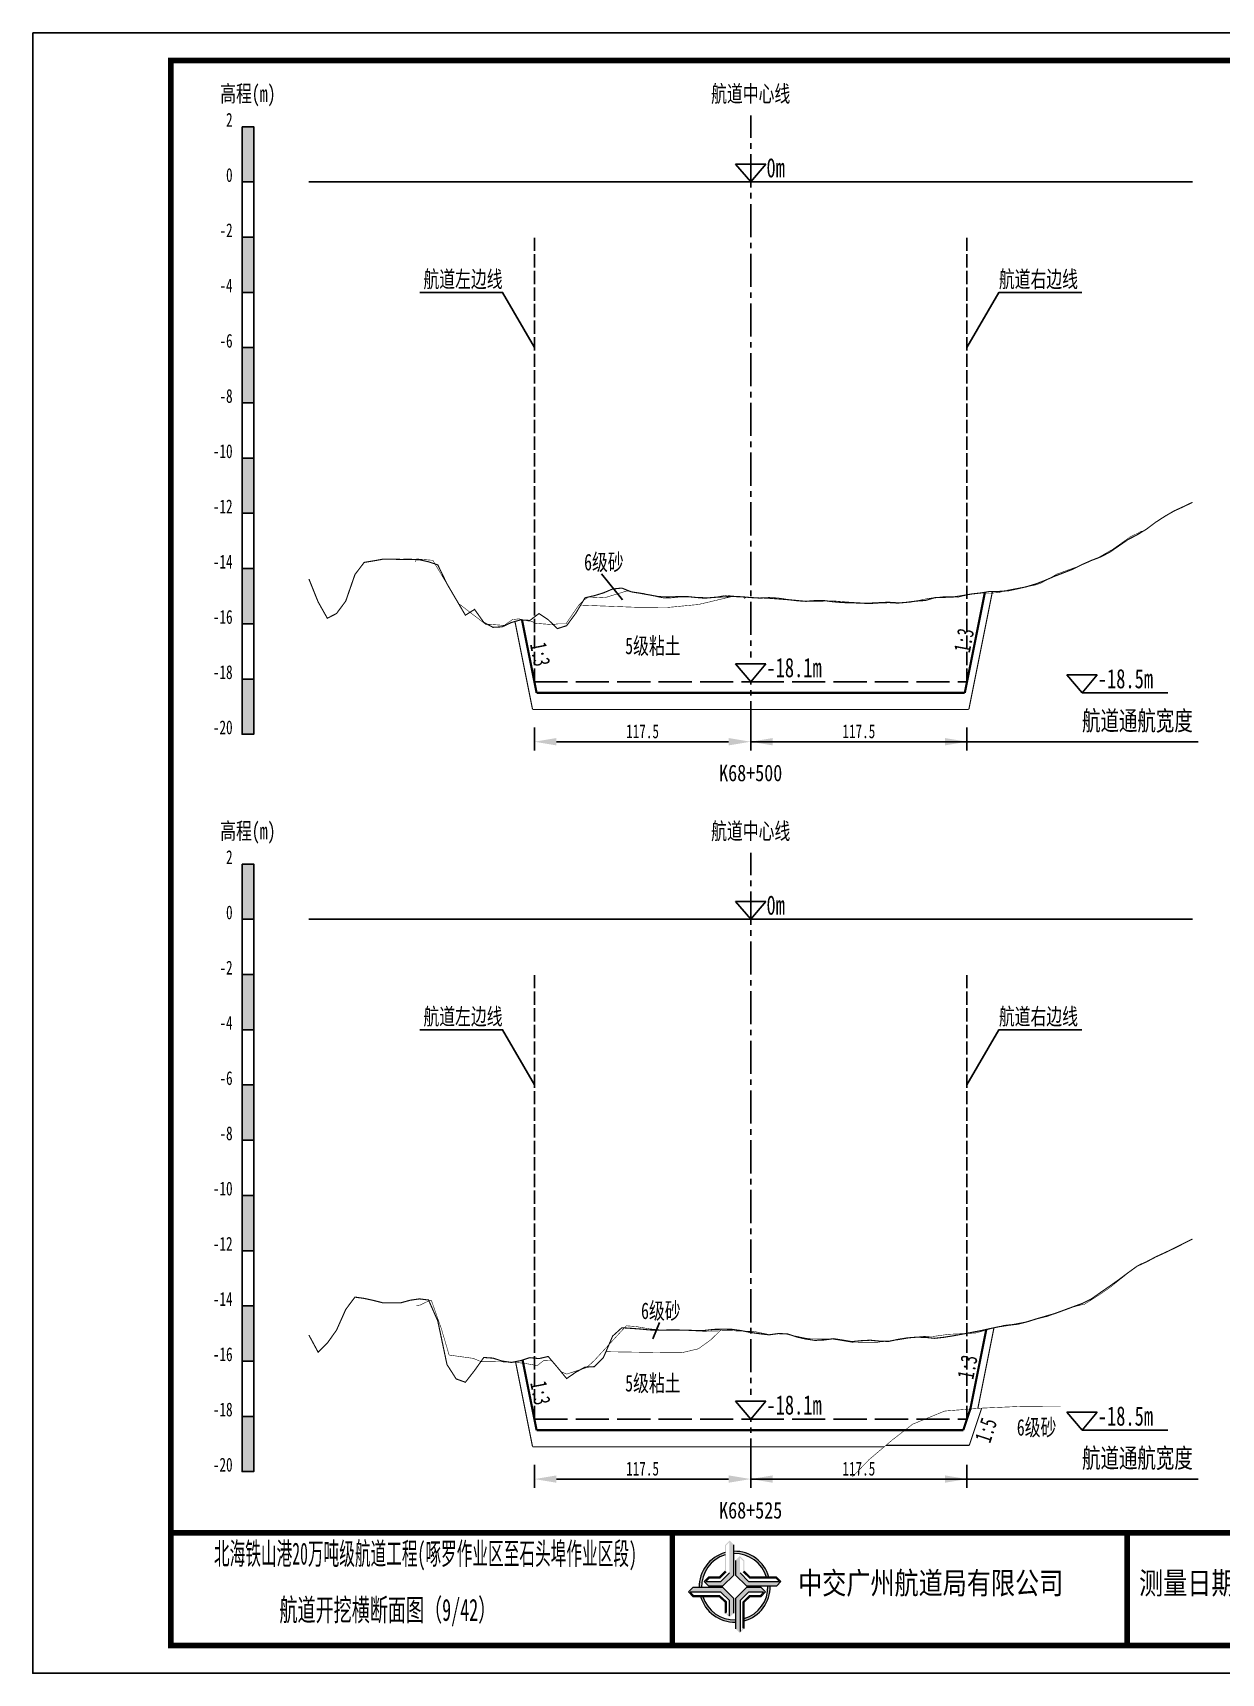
# Model space of a CAD drawing. Header units: millimetres. Extents: x 0 to 1680, y -8762 to 0.
# Drawn here: x 0 to 215.2, y -5197.5 to -4900.5 of the extents above; entities that cross this region are included whole.
import ezdxf
from ezdxf.enums import TextEntityAlignment as Align

# ---------------------------------------------------------------- set-up
doc = ezdxf.new("R2010")
doc.units = ezdxf.units.MM
for name, pattern in [('ACAD_ISO02W100', [15, 12, -3]), ('ACAD_ISO05W100', [33, 24, -3, 0, -3, 0, -3]), ('CENTER2', [1.125, 0.75, -0.125, 0.125, -0.125])]:
    doc.linetypes.add(name, pattern=pattern)
for name, color, linetype in [('0-桩号', 1, 'Continuous'), ('0-航道左右边线标注', 8, 'Continuous'), ('1-疏浚底高', 7, 'Continuous'), ('1-通航宽度', 7, 'Continuous'), ('1-通航底高', 7, 'Continuous'), ('202601', 5, 'Continuous'), ('DMX', 20, 'Continuous'), ('L1', 7, 'Continuous'), ('图幅外框线', 145, 'Continuous'), ('地质分层', 6, 'Continuous'), ('坡比', 1, 'Continuous'), ('尺寸标注', 1, 'Continuous'), ('开挖线', 4, 'Continuous'), ('标尺', 7, 'Continuous'), ('超挖线', 3, 'Continuous'), ('辅助框', 7, 'Continuous'), ('通航底面线', 7, 'ACAD_ISO02W100')]:
    doc.layers.add(name, color=color, linetype=linetype)
doc.styles.get("Standard").update_dxf_attribs({"font": 'arial.ttf'})
doc.styles.add('仿宋', font='仿宋_GB2312.ttf', dxfattribs={"width": 0.8})
doc.styles.add('仿宋GB2312', font='仿宋_GB2312.ttf', dxfattribs={"width": 0.7, "height": 2.5})
doc.styles.add('仿宋体', font='仿宋_GB2312.ttf', dxfattribs={"width": 0.8})
doc.dimstyles.new('2000', dxfattribs={"dimtxt": 3, "dimasz": 2.5, "dimexe": 1.25, "dimexo": 0.625, "dimtad": 1, "dimlfac": 2, "dimdsep": 46, "dimtxsty": 'Standard', "dimcen": 2.5, "dimadec": 0, "dimazin": 0, "dimtfac": 1, "dimtmove": 0, "dimatfit": 3, "dimfxl": 0, "dimarcsym": 0})

# ---------------------------------------------------------------- blocks, each defined once
blk = doc.blocks.new('标尺')
at = {"layer": '标尺', "linetype": 'Continuous'}
for points in [[(-2.116669999959413, 100), (0, 100), (0, 90), (-2.116669999959413, 90)], [(-2.116669999959413, 80), (0, 80), (0, 70), (-2.116669999959413, 70)], [(-2.116669999959413, 60), (0, 60), (0, 50), (-2.116669999959413, 50)], [(-2.116669999959413, 40), (0, 40), (0, 30), (-2.116669999959413, 30)], [(-2.116669999959413, 20), (0, 20), (0, 10), (-2.116669999959413, 10)], [(-2.116669999959413, 0), (0, 0), (0, -10), (-2.116669999959413, -10)]]:
    blk.add_hatch(color=256, dxfattribs=at).paths.add_polyline_path(points)
for p, q in [((-2.116669999959413, -10), (-2.116669999959413, 100)), ((0, -10), (0, 100)), ((-2.116669999959413, 80), (0, 80)), ((-2.116669999959413, 70), (0, 70)), ((-2.116669999959413, 60), (0, 60)), ((-2.116669999959413, 50), (0, 50)), ((-2.116669999959413, 40), (0, 40)), ((-2.116669999959413, 30), (0, 30)), ((-2.116669999959413, 20), (0, 20)), ((-2.116669999959413, 10), (0, 10)), ((-2.116669999959413, 0), (0, 0)), ((-2.116669999959413, -10), (0, -10))]:
    blk.add_line(p, q, dxfattribs=at)
at = {"layer": '标尺'}
for points in [[(-2.116669999959413, 100), (0, 100), (0, 90), (-2.116669999959413, 90)], [(-2.116669999959413, 100), (0, 100), (0, 90), (-2.116669999959413, 90)], [(-2.116669999959413, 80), (0, 80), (0, 70), (-2.116669999959413, 70)], [(-2.116669999959413, 80), (0, 80), (0, 70), (-2.116669999959413, 70)], [(-2.116669999959413, 60), (0, 60), (0, 50), (-2.116669999959413, 50)], [(-2.116669999959413, 60), (0, 60), (0, 50), (-2.116669999959413, 50)], [(-2.116669999959413, 40), (0, 40), (0, 30), (-2.116669999959413, 30)], [(-2.116669999959413, 40), (0, 40), (0, 30), (-2.116669999959413, 30)], [(-2.116669999959413, 20), (0, 20), (0, 10), (-2.116669999959413, 10)], [(-2.116669999959413, 20), (0, 20), (0, 10), (-2.116669999959413, 10)], [(-2.116669999959413, 0), (0, 0), (0, -10), (-2.116669999959413, -10)], [(-2.116669999959413, 0), (0, 0), (0, -10), (-2.116669999959413, -10)]]:
    blk.add_lwpolyline(points, close=True, dxfattribs=at)
at = {"layer": '标尺', "style": '仿宋GB2312', "width": 0.7}
blk.add_text('高程(m)', height=3, dxfattribs=at).set_placement((-1.058334999950603, 106.0000000009313), align=Align.MIDDLE_CENTER)
for s, p in [('2', (-3.816669999971054, 100)), ('0', (-3.816669999971054, 90)), ('-2', (-3.816669999971054, 80)), ('-4', (-3.816669999971054, 70)), ('-6', (-3.816669999971054, 60)), ('-8', (-3.816669999971054, 50)), ('-10', (-3.816669999971054, 40)), ('-12', (-3.816669999971054, 30)), ('-14', (-3.816669999971054, 20)), ('-16', (-3.816669999971054, 10)), ('-18', (-3.816669999971054, 0)), ('-20', (-3.816669999971054, -10))]:
    blk.add_text(s, height=2.5, dxfattribs=at).set_placement(p, align=Align.RIGHT)
blk = doc.blocks.new('*D205')
at = {"layer": 'Defpoints', "color": 0, "ltscale": 0.5}
for p in [(90.8333333338109, -5018), (130, -5018), (130, -5028.853706656188)]:
    blk.add_point(p, dxfattribs=at)
at = {"layer": '尺寸标注', "color": 0, "lineweight": -2, "ltscale": 0.5}
for p, q in [((90.8333333338109, -5026.25), (90.8333333338109, -5030.453706656188)), ((130, -5026.25), (130, -5030.453706656188)), ((94.8333333338109, -5028.853706656188), (126, -5028.853706656188))]:
    blk.add_line(p, q, dxfattribs=at)
at = {"layer": '尺寸标注', "color": 0, "ltscale": 0.5}
for points in [[(94.8333333338109, -5028.187039989521), (94.8333333338109, -5029.520373322855), (90.8333333338109, -5028.853706656188)], [(126, -5028.187039989521), (126, -5029.520373322855), (130, -5028.853706656188)]]:
    blk.add_solid(points, dxfattribs=at)
at = {"layer": '尺寸标注', "color": 0, "ltscale": 0.5, "insert": (110.4166666669055, -5026.978706656188), "char_height": 2.5, "attachment_point": 5, "style": '仿宋GB2312'}
blk.add_mtext('117.5', dxfattribs=at)
blk = doc.blocks.new('*D206')
at = {"layer": 'Defpoints', "color": 0, "ltscale": 0.5}
for p in [(90.8333333335096, -5151.5), (130, -5151.5), (130, -5162.353676488895)]:
    blk.add_point(p, dxfattribs=at)
at = {"layer": '尺寸标注', "color": 0, "lineweight": -2, "ltscale": 0.5}
for p, q in [((90.8333333335096, -5159.75), (90.8333333335096, -5163.953676488895)), ((130, -5159.75), (130, -5163.953676488895)), ((94.8333333335096, -5162.353676488895), (126, -5162.353676488895))]:
    blk.add_line(p, q, dxfattribs=at)
at = {"layer": '尺寸标注', "color": 0, "ltscale": 0.5}
for points in [[(94.8333333335096, -5161.687009822228), (94.8333333335096, -5163.020343155562), (90.8333333335096, -5162.353676488895)], [(126, -5161.687009822228), (126, -5163.020343155562), (130, -5162.353676488895)]]:
    blk.add_solid(points, dxfattribs=at)
at = {"layer": '尺寸标注', "color": 0, "ltscale": 0.5, "insert": (110.4166666667548, -5160.478676488895), "char_height": 2.5, "attachment_point": 5, "style": '仿宋GB2312'}
blk.add_mtext('117.5', dxfattribs=at)
blk = doc.blocks.new('*D146')
at = {"layer": 'Defpoints', "color": 0, "ltscale": 0.5}
for p in [(130, -5018), (169.166666666571, -5018), (169.166666666571, -5028.853652934993)]:
    blk.add_point(p, dxfattribs=at)
at = {"layer": '尺寸标注', "color": 0, "lineweight": -2, "ltscale": 0.5}
for p, q in [((130, -5026.25), (130, -5030.453652934993)), ((169.166666666571, -5026.25), (169.166666666571, -5030.453652934993)), ((134, -5028.853652934993), (165.166666666571, -5028.853652934993))]:
    blk.add_line(p, q, dxfattribs=at)
at = {"layer": '尺寸标注', "color": 0, "ltscale": 0.5}
for points in [[(134, -5028.186986268326), (134, -5029.52031960166), (130, -5028.853652934993)], [(165.166666666571, -5028.186986268326), (165.166666666571, -5029.52031960166), (169.166666666571, -5028.853652934993)]]:
    blk.add_solid(points, dxfattribs=at)
at = {"layer": '尺寸标注', "color": 0, "ltscale": 0.5, "insert": (149.5833333332855, -5026.978652934993), "char_height": 2.5, "attachment_point": 5, "style": '仿宋GB2312'}
blk.add_mtext('117.5', dxfattribs=at)
blk = doc.blocks.new('*D147')
at = {"layer": 'Defpoints', "color": 0, "ltscale": 0.5}
for p in [(130, -5151.5), (169.166666666189, -5151.5), (169.166666666189, -5162.353622756846)]:
    blk.add_point(p, dxfattribs=at)
at = {"layer": '尺寸标注', "color": 0, "lineweight": -2, "ltscale": 0.5}
for p, q in [((130, -5159.75), (130, -5163.953622756846)), ((169.166666666189, -5159.75), (169.166666666189, -5163.953622756846)), ((134, -5162.353622756846), (165.166666666189, -5162.353622756846))]:
    blk.add_line(p, q, dxfattribs=at)
at = {"layer": '尺寸标注', "color": 0, "ltscale": 0.5}
for points in [[(134, -5161.686956090179), (134, -5163.020289423513), (130, -5162.353622756846)], [(165.166666666189, -5161.686956090179), (165.166666666189, -5163.020289423513), (169.166666666189, -5162.353622756846)]]:
    blk.add_solid(points, dxfattribs=at)
at = {"layer": '尺寸标注', "color": 0, "ltscale": 0.5, "insert": (149.5833333330945, -5160.478622756846), "char_height": 2.5, "attachment_point": 5, "style": '仿宋GB2312'}
blk.add_mtext('117.5', dxfattribs=at)
blk = doc.blocks.new('通航底高')
at = {"layer": '1-通航底高'}
for p, q in [((-2.762494692986365, 3.232132659759372), (5.923793651163578e-06, 6.932765245437622e-06)), ((2.762506540631875, 3.232132659759372), (-2.762494692986365, 3.232132659759372)), ((5.923793651163578e-06, 6.932765245437622e-06), (2.762506540631875, 3.232132659759372))]:
    blk.add_line(p, q, dxfattribs=at)
at = {"layer": '1-通航底高', "style": '仿宋', "width": 0.7}
blk.add_attdef('通航底高', (2.856129719933961, 0.8203305718488991), '', height=3.5, dxfattribs=at)
blk = doc.blocks.new('疏浚底高')
at = {"layer": '1-疏浚底高'}
for p, q in [((-2.762500616780017, 3.232125726994127), (0, 0)), ((2.762500616838224, 3.232125726994127), (-2.762500616780017, 3.232125726994127)), ((0, 0), (2.762500616838224, 3.232125726994127)), ((-5.923793651163578e-06, -6.932765245437622e-06), (15.51466270413067, -6.932765245437622e-06))]:
    blk.add_line(p, q, dxfattribs=at)
at = {"layer": '1-疏浚底高', "style": '仿宋', "width": 0.7}
blk.add_attdef('疏浚底高', (2.856123796140309, 0.8203236390836537), '', height=3.5, dxfattribs=at)

msp = doc.modelspace()

# ---------------------------------------------------------------- hatches: boundary and pattern name
at = {"layer": '辅助框'}
h = msp.add_hatch(color=5, dxfattribs=at)
h.paths.add_polyline_path([(126.9546421006708, -5174.245531914723), (126.1757059281855, -5173.467633330833), (125.3669512681751, -5174.276153838646), (125.3669512681751, -5179.036597661984), (124.2904413530021, -5180.112023077023), (122.3438002488701, -5180.112023077023), (121.5476570176868, -5180.907358599197), (122.3430715379505, -5181.699178399098), (124.9786409013359, -5181.699178399098), (126.9546421006708, -5179.723855132592)])
h.paths.add_polyline_path([(126.145487837383, -5179.335033672583), (124.5901777513115, -5180.890380010616), (121.864565205553, -5180.890380010616), (122.4652603746145, -5180.292388775122), (124.4098916063099, -5180.292388775122), (125.5465556779592, -5179.124466802608), (125.5465556779592, -5174.365021880639), (126.145487837383, -5173.767331255448)], flags=16)
h = msp.add_hatch(color=5, dxfattribs=at)
edge = h.paths.add_edge_path()
edge.add_ellipse((127.1048981645195, -5181.849361724388), major_axis=(-6.017077195920141, 1.733884546287947e-06), ratio=0.9999999825377229, start_angle=-73.21171767175571, end_angle=1.446762146054482, ccw=False)
edge.add_line((125.3669512681751, -5176.088740435135), (125.3669512681751, -5175.667564622652))
edge.add_ellipse((127.1048981645195, -5181.849361724388), major_axis=(-6.421454345493813, 3.783831980513644e-06), ratio=0.9999999825377264, start_angle=-74.29719975771904, end_angle=1.35689506309039)
edge.add_line((120.6852443925528, -5182.001418438208), (121.0897390788882, -5182.001279625189))
edge = h.paths.add_edge_path()
edge.add_ellipse((127.1048981645195, -5181.849361724388), major_axis=(-6.017077195920906, 2.624791690933952e-07), ratio=0.9999999825377339, start_angle=196.7802887631043, end_angle=271.43091869106274, ccw=False)
edge.add_line((132.8657615312128, -5180.112217217457), (133.2869208646505, -5180.112217217457))
edge.add_ellipse((127.1048981645195, -5181.849361724388), major_axis=(-6.42145434549481, 2.055023733972632e-07), ratio=0.9999999825377471, start_angle=195.6953323995753, end_angle=271.3407921785149)
edge.add_line((126.9546421006708, -5175.429665483964), (126.9546421006708, -5175.834160818589))
edge = h.paths.add_edge_path()
edge.add_ellipse((127.1048981645195, -5181.849361724388), major_axis=(-6.421454345494847, 2.398647111377442e-07), ratio=0.9999999825377328, start_angle=105.7065267224622, end_angle=181.3336320078198)
edge.add_line((133.5246130754142, -5181.699907793533), (133.1201189922183, -5181.699907793533))
edge.add_ellipse((127.1048981645195, -5181.849361724388), major_axis=(-6.017077195920033, 3.038804149501319e-06), ratio=0.9999999825377467, start_angle=106.79232762585761, end_angle=181.4233031416354, ccw=False)
edge.add_line((128.843250538805, -5187.609860479367), (128.843250538805, -5188.031044626963))
edge = h.paths.add_edge_path()
edge.add_ellipse((127.1048981645195, -5181.849361724388), major_axis=(6.017077195919978, 2.129043967020969e-06), ratio=0.9999999825377341, start_angle=196.8039056354283, end_angle=271.4347580706571, ccw=False)
edge.add_line((121.3447520372061, -5183.588882915747), (120.92358451263, -5183.589027449381))
edge.add_ellipse((127.1048981645195, -5181.849361724388), major_axis=(6.421454345494965, 1.010893226884053e-06), ratio=0.9999999825377122, start_angle=195.7186902341801, end_angle=271.3444001294426)
edge.add_line((127.2555596849112, -5188.269048223508), (127.2555596849112, -5187.864552247775))
h = msp.add_hatch(color=5, dxfattribs=at)
h.paths.add_polyline_path([(129.2303930924921, -5181.699907793533), (134.7087164384513, -5181.699907793533), (135.486614979723, -5180.920971685421), (134.6780945359855, -5180.112217217457), (129.9176505204825, -5180.112217217457), (128.84222514818, -5179.03570710994), (128.84222514818, -5177.089066240799), (128.0468895402639, -5176.292922881616), (127.2550698900013, -5177.088337358963), (127.2550698900013, -5179.723906744015)])
h.paths.add_polyline_path([(128.0638683000295, -5179.335443487179), (128.0638683000295, -5176.609831133377), (128.6618594285636, -5177.2105261531), (128.6618594285636, -5179.155157427323), (129.8297815507441, -5180.291821563255), (134.5892263871818, -5180.291821563255), (135.1869169908254, -5180.890753594411), (129.6192146592824, -5180.890753594411)], flags=16)
h = msp.add_hatch(color=5, dxfattribs=at)
h.paths.add_polyline_path([(124.9782503556995, -5181.99994512273), (119.4999273301749, -5182.00182517649), (118.7222961381464, -5182.781028228294), (119.5310940782218, -5183.589505327714), (124.2915378373651, -5183.587871709836), (125.3673325639455, -5184.664012334835), (125.3680006059198, -5186.610653374684), (126.1636093950062, -5187.40652363826), (126.9551560136466, -5186.610837432396), (126.9542515550344, -5183.975268389237)])
h.paths.add_polyline_path([(126.1455864884941, -5184.36400901438), (126.1465218583731, -5187.089621367943), (125.5483246263056, -5186.489131426346), (125.5476572892754, -5184.544500322831), (124.3793451341181, -5183.408237114918), (119.6199005754082, -5183.409870391381), (119.0220044663935, -5182.811143438351), (124.5897064988701, -5182.809232793819)], flags=16)
h = msp.add_hatch(color=5, dxfattribs=at)
h.paths.add_polyline_path([(129.2315609056144, -5181.999116607201), (127.2555596849112, -5183.974439873708), (127.2555596849112, -5189.452763262284), (128.0344958787648, -5190.230661675465), (128.843250538805, -5189.422141167653), (128.843250538805, -5184.661697344315), (129.9197604539482, -5183.586271929276), (131.8664015580802, -5183.586271929276), (132.662544767925, -5182.790936407101), (131.8671302476613, -5181.999116607201)])
h.paths.add_polyline_path([(129.6200240770071, -5182.807915166866), (132.3456365800588, -5182.807915166866), (131.7449414323358, -5183.405906231177), (129.800310179302, -5183.405906231177), (128.6636461076527, -5184.57382820369), (128.6636461076527, -5189.333273125661), (128.0647139695673, -5189.930963750851), (128.0647139695673, -5184.363261333716)], flags=16)

# ---------------------------------------------------------------- linework, layer by layer
at = {"layer": '0-航道左右边线标注', "linetype": 'ACAD_ISO02W100', "ltscale": 0.2}
for points in [[(90.83333333381051, -5018), (90.83333333381051, -4937.5)], [(169.1666666665715, -5018), (169.1666666665715, -4937.5)], [(90.83333333350947, -5151.5), (90.83333333350947, -5071)], [(169.1666666661886, -5151.5), (169.1666666661886, -5071)]]:
    msp.add_lwpolyline(points, dxfattribs=at)
at = {"layer": '0-航道左右边线标注'}
for points in [[(90.8333333338109, -4957.5), (85.05983064194372, -4947.499999999984), (70.05983064194372, -4947.49999999994)], [(169.166666666571, -4957.5), (174.9401693584964, -4947.500000000016), (189.9401693584964, -4947.50000000006)], [(90.8333333335096, -5091), (85.05983064164242, -5080.999999999984), (70.05983064164242, -5080.99999999994)], [(169.166666666189, -5091), (174.9401693581144, -5081.000000000016), (189.9401693581144, -5081.00000000006)]]:
    msp.add_lwpolyline(points, dxfattribs=at)
at = {"layer": '1-通航宽度'}
for points in [[(130, -5028.85), (211, -5028.85)], [(130, -5162.35), (211, -5162.35)]]:
    msp.add_lwpolyline(points, dxfattribs=at)
at = {"layer": '202601', "color": 1, "linetype": 'Continuous', "const_width": 0.1}
for points in [[(69.2729999999994, -4996.299999999767), (69.47655555555542, -4995.749998092417), (72.3198888888884, -4995.999999046094), (72.47322222222141, -4996.050000190502), (77.0932222222214, -5003.850002288585), (77.1065555555554, -5003.850002288585), (77.1165555555554, -5003.850002288585), (77.2598888888884, -5003.949999809032), (82.0765555555554, -5007.650003432996), (82.4298888888884, -5007.600002288585), (82.8665555555554, -5007.600002288585), (85.3465555555554, -5007.799997329479), (86.84322222222141, -5006.750001907117), (88.01655555555541, -5006.599998473888), (89.71988888888839, -5006.999998092417), (90.40655555555541, -5007.049999236829), (90.86655555555541, -5007.39999771095), (94.1332222222214, -5007.650003432996), (95.15322222222142, -5007.499999999767), (96.5498888888884, -5007.499999999767), (98.8165555555554, -5004.200000762706), (99.7165555555554, -5003.249998092417), (100.6365555555554, -5002.649998664623), (103.5132222222214, -5002.800002097852), (107.0998888888884, -5001.700000762705), (107.5632222222214, -5001.550002097852), (110.5832222222214, -5001.999998092417), (113.2298888888884, -5002.649998664623), (114.3365555555554, -5002.849998473888), (115.2132222222214, -5002.849998473888), (117.2765555555554, -5002.649998664623), (118.3065555555554, -5002.649998664623), (120.6532222222214, -5002.699999809032), (123.0032222222214, -5002.800002097852), (124.3565555555554, -5002.550001144176), (125.4465555555554, -5002.350001334911), (128.6898888888884, -5002.649998664623), (128.8598888888884, -5002.899999618297), (129.1898888888884, -5002.699999809032), (132.9398888888884, -5002.899999618297), (133.7432222222214, -5002.950000762705), (136.9765555555554, -5003.200001716381), (138.6365555555554, -5003.400001525646), (139.8865555555554, -5003.449997901685), (141.8132222222214, -5003.449997901685), (143.6798888888884, -5003.400001525646), (144.9565555555554, -5003.350000381238), (148.0998888888884, -5003.600001334911), (149.9298888888884, -5003.699998855358), (151.4932222222214, -5003.749999999767), (151.8998888888884, -5003.699998855358), (154.8465555555554, -5003.550000190502), (156.5232222222214, -5003.64999771095), (158.7265555555554, -5003.64999771095), (160.2632222222214, -5003.299999236829), (162.2365555555554, -5002.899999618297), (164.8365555555554, -5002.600002288584), (166.7532222222214, -5002.600002288584), (167.5498888888884, -5002.699999809032), (168.0698888888884, -5002.550001144176), (170.7898888888884, -5001.950001716381), (173.4232222222214, -5001.950001716381), (174.8865555555554, -5001.849999427561), (176.5698888888884, -5001.399998664623), (179.2132222222214, -5000.900001525645), (181.4398888888884, -5000.500001907117), (182.5365555555554, -5000.149998664623), (184.3265555555554, -4999.149999618298), (185.4532222222214, -4998.499999046094), (185.8932222222214, -4998.350000381238), (186.6765555555554, -4998.049998283153), (189.3332222222214, -4997.100000381236), (191.1132222222214, -4996.350002288584), (193.0498888888884, -4995.450000762706), (194.9665555555554, -4994.349999427561), (195.4165555555554, -4994.099998473888), (195.5698888888884, -4994.00000095344), (198.7465555555554, -4991.750001907117), (200.2032222222214, -4991.050000190502), (200.8365555555554, -4990.700001716381)], [(69.42999999999941, -5130.949999998838), (70.1298888888884, -5130.85000133398), (71.9098888888884, -5130.000000952511), (72.1732222222214, -5130.000000952511), (73.9898888888884, -5135.149999617367), (75.38988888888841, -5139.899998663692), (79.7732222222214, -5140.499998091488), (81.1798888888884, -5141.100002287655), (82.7098888888884, -5141.100002287655), (85.99988888888839, -5141.150003432065), (87.24988888888839, -5141.200004576473), (89.0265555555554, -5141.399999617366), (91.36655555555541, -5141.799999235898), (92.5665555555554, -5140.85000133398), (93.8998888888884, -5140.899997710019), (95.6365555555554, -5142.899995802669), (96.68988888888839, -5143.349996565609), (100.1732222222214, -5142.199998854427), (101.1465555555554, -5141.399999617366), (101.9032222222214, -5140.650001524716), (107.4665555555554, -5134.600001333981), (109.3332222222214, -5134.749999998838), (111.5998888888884, -5135.149999617367), (112.5765555555554, -5135.250001906185), (113.6965555555554, -5135.349999426632), (117.1232222222214, -5135.400000571041), (117.1632222222214, -5135.400000571041), (117.4932222222214, -5135.400000571041), (121.5365555555554, -5135.600000380306), (124.9498888888884, -5135.499998091488), (125.4365555555554, -5135.499998091488), (126.6498888888884, -5135.499998091488), (129.1665555555554, -5135.600000380306), (130.4998888888884, -5135.600000380306), (133.5965555555554, -5136.25000095251), (135.4532222222214, -5135.949998854427), (135.9165555555554, -5135.999999998836), (139.9498888888884, -5136.850000380306), (140.6932222222214, -5136.949997900753), (143.6265555555554, -5136.999999045163), (144.4832222222214, -5136.949997900753), (146.9198888888884, -5137.350002287655), (148.4498888888884, -5137.599998472958), (148.7698888888884, -5137.550002096921), (150.0398888888884, -5137.599998472958), (152.8732222222214, -5137.599998472958), (153.5498888888884, -5137.500000952511), (154.7365555555554, -5137.399998663692), (156.7065555555554, -5137.149997710019), (158.4832222222214, -5136.850000380306), (160.4065555555554, -5136.599999426631), (161.5865555555554, -5136.500001906186), (162.8898888888884, -5136.549998282223), (165.8098888888884, -5136.149998663692), (167.7398888888884, -5136.050001143245), (169.2298888888884, -5135.999999998836), (170.7398888888884, -5135.899997710019), (174.1865555555554, -5134.949999808102), (175.9298888888884, -5134.499999045163), (177.4032222222214, -5134.350000380307), (179.5765555555554, -5133.950000761776), (180.3098888888884, -5133.750000952511), (183.7398888888884, -5132.900000571042), (185.8665555555554, -5132.10000133398), (187.6765555555554, -5131.399999617367), (189.5032222222214, -5130.899997710019), (190.4398888888884, -5130.699997900754), (193.1098888888884, -5129.000001906186), (194.9398888888884, -5127.750001906186), (197.4598888888884, -5125.749999045163), (199.8965555555554, -5123.800002096921), (200.8365555555554, -5123.300000189572)]]:
    msp.add_lwpolyline(points, dxfattribs=at)
at = {"layer": 'DMX', "color": 7, "linetype": 'Continuous', "const_width": 0.2}
for points in [[(49.99999999999974, -4999.384999999776), (50, -4999.384999999776), (51.66666666668607, -5003.535000000149), (53.33333333331393, -5006.5), (55, -5005.64000000013), (56.66666666668607, -5003.395000000019), (58.33333333331393, -4998.589999999851), (60, -4996.39000000013), (61.66666666668607, -4996.115000000224), (63.33333333331393, -4995.814999999944), (65, -4995.799999999814), (66.66666666668607, -4995.845000000205), (68.33333333331393, -4995.825000000186), (70, -4995.904999999795), (71.66666666668607, -4996.274999999907), (73.33333333331393, -4996.830000000075), (75, -5000.26500000013), (76.66666666668607, -5003.104999999981), (78.33333333331393, -5005.944999999832), (80, -5004.895000000019), (81.66666666668607, -5007.245000000112), (83.33333333331393, -5008.14000000013), (85, -5008.049999999814), (86.66666666668607, -5007.26500000013), (88.33333333331393, -5006.794999999925), (90, -5006.899999999907), (91.66666666668607, -5005.64000000013), (93.33333333331393, -5006.76500000013), (95, -5008.375), (96.66666666668607, -5007.845000000205), (98.33333333331393, -5005.589999999851), (100, -5002.790000000037), (101.6666666666861, -5002.415000000037), (103.3333333333139, -5001.904999999795), (105, -5001.194999999832), (106.6666666666861, -5001.035000000149), (108.3333333333139, -5001.705000000075), (110, -5001.975000000093), (111.6666666666861, -5002.274999999907), (113.3333333333139, -5002.580000000075), (115, -5002.654999999795), (116.6666666666861, -5002.584999999963), (118.3333333333139, -5002.560000000056), (120, -5002.720000000205), (121.6666666666861, -5002.85999999987), (123.3333333333139, -5002.720000000205), (125, -5002.620000000112), (126.6666666666861, -5002.560000000056), (128.3333333333139, -5002.604999999981), (130, -5002.75), (131.6666666666861, -5002.845000000205), (133.3333333333139, -5002.770000000019), (135, -5002.870000000112), (136.6666666666861, -5003.120000000112), (138.3333333333139, -5003.285000000149), (140, -5003.435000000056), (141.6666666666861, -5003.299999999814), (143.3333333333139, -5003.305000000168), (145, -5003.520000000019), (146.6666666666861, -5003.660000000149), (148.3333333333139, -5003.689999999944), (150, -5003.770000000019), (151.6666666666861, -5003.819999999832), (153.3333333333139, -5003.709999999963), (155, -5003.654999999795), (156.6666666666861, -5003.75), (158.3333333333139, -5003.604999999981), (160, -5003.384999999776), (161.6666666666861, -5003.270000000019), (163.3333333333139, -5002.770000000019), (165, -5002.709999999963), (166.6666666666861, -5002.654999999795), (168.3333333333139, -5002.399999999907), (170, -5002.104999999981), (171.6666666666861, -5001.919999999925), (173.3333333333139, -5001.645000000019), (175, -5001.64000000013), (176.6666666666861, -5001.509999999776), (178.3333333333139, -5001.154999999795), (180, -5000.774999999907), (181.6666666666861, -5000.274999999907), (183.3333333333139, -4999.629999999888), (185, -4998.899999999907), (186.6666666666861, -4998.26500000013), (188.3333333333139, -4997.615000000224), (190, -4996.779999999795), (191.6666666666861, -4996.044999999925), (193.3333333333139, -4995.404999999795), (195, -4994.549999999814), (196.6666666666861, -4993.404999999795), (198.3333333333139, -4992.245000000112), (200, -4991.379999999888), (201.6666666666861, -4990.370000000112), (203.3333333333139, -4989.115000000224), (205, -4988.040000000037), (206.6666666666861, -4987.069999999832), (208.3333333333139, -4986.310000000056), (209.9999999999998, -4985.509999999776)], [(49.99999999999962, -5136.290000000036), (50, -5136.290000000036), (51.66666666668607, -5139.375), (53.33333333331393, -5137.73499999987), (55, -5135.39000000013), (56.66666666668607, -5131.645000000019), (58.33333333331393, -5129.410000000149), (60, -5129.64000000013), (61.66666666668607, -5130.004999999888), (63.33333333331393, -5130.430000000168), (65, -5130.450000000186), (66.66666666668607, -5130.430000000168), (68.33333333331393, -5129.975000000093), (70, -5129.729999999981), (71.66666666668607, -5129.935000000056), (73.33333333331393, -5133.714999999851), (75, -5141.615000000224), (76.66666666668607, -5144.220000000205), (78.33333333331393, -5144.825000000186), (80, -5142.689999999944), (81.66666666668607, -5140.339999999851), (83.33333333331393, -5140.455000000075), (85, -5140.990000000224), (86.66666666668607, -5141.23499999987), (88.33333333331393, -5140.910000000149), (90, -5140.370000000112), (91.66666666668607, -5140.540000000037), (93.33333333331393, -5140.160000000149), (95, -5142.120000000112), (96.66666666668607, -5144.154999999795), (98.33333333331393, -5143.009999999776), (100, -5142.084999999963), (101.6666666666861, -5142.004999999888), (103.3333333333139, -5140.334999999963), (105, -5136.464999999851), (106.6666666666861, -5134.955000000075), (108.3333333333139, -5135.064999999944), (110, -5135.185000000056), (111.6666666666861, -5135.350000000093), (113.3333333333139, -5135.384999999776), (115, -5135.370000000112), (116.6666666666861, -5135.370000000112), (118.3333333333139, -5135.379999999888), (120, -5135.470000000205), (121.6666666666861, -5135.439999999944), (123.3333333333139, -5135.254999999888), (125, -5135.220000000205), (126.6666666666861, -5135.25), (128.3333333333139, -5135.48499999987), (130, -5135.810000000056), (131.6666666666861, -5136.044999999925), (133.3333333333139, -5136.23499999987), (135, -5136.009999999776), (136.6666666666861, -5136.075000000186), (138.3333333333139, -5136.625), (140, -5137), (141.6666666666861, -5137.240000000224), (143.3333333333139, -5137.160000000149), (145, -5136.939999999944), (146.6666666666861, -5137.200000000186), (148.3333333333139, -5137.470000000205), (150, -5137.299999999814), (151.6666666666861, -5137.214999999851), (153.3333333333139, -5137.379999999888), (155, -5137.419999999925), (156.6666666666861, -5137.064999999944), (158.3333333333139, -5136.799999999814), (160, -5136.665000000037), (161.6666666666861, -5136.700000000186), (163.3333333333139, -5136.870000000112), (165, -5136.680000000168), (166.6666666666861, -5136.415000000037), (168.3333333333139, -5136.10999999987), (170, -5135.799999999814), (171.6666666666861, -5135.479999999981), (173.3333333333139, -5135.10999999987), (175, -5134.76500000013), (176.6666666666861, -5134.504999999888), (178.3333333333139, -5134.305000000168), (180, -5133.895000000019), (181.6666666666861, -5133.375), (183.3333333333139, -5132.89000000013), (185, -5132.410000000149), (186.6666666666861, -5131.799999999814), (188.3333333333139, -5131.180000000168), (190, -5130.575000000186), (191.6666666666861, -5129.754999999888), (193.3333333333139, -5128.580000000075), (195, -5127.430000000168), (196.6666666666861, -5126.245000000112), (198.3333333333139, -5125), (200, -5123.790000000037), (201.6666666666861, -5123.020000000019), (203.3333333333139, -5122.134999999776), (205, -5121.370000000112), (206.6666666666861, -5120.569999999832), (208.3333333333139, -5119.729999999981), (209.9999999999998, -5118.884999999776)]]:
    msp.add_lwpolyline(points, dxfattribs=at)
at = {"layer": 'L1', "linetype": 'CENTER2', "ltscale": 8}
for p, q in [((129.9999999999994, -5027.5), (129.9999999999994, -4915.5)), ((129.9999999999994, -5160.999999999069), (129.9999999999994, -5048.999999999069))]:
    msp.add_line(p, q, dxfattribs=at)
at = {"layer": 'L1'}
for p, q in [((127.2374993832194, -4924.267874272773), (129.9999999999994, -4927.499999999767)), ((132.7625006168376, -4924.267874272773), (127.2374993832194, -4924.267874272773)), ((129.9999999999994, -4927.499999999767), (132.7625006168376, -4924.267874272773)), ((49.9999999999994, -4927.499999999767), (209.9999999999994, -4927.500000000233)), ((127.2374993832194, -5057.767874271842), (129.9999999999994, -5060.999999998836)), ((132.7625006168376, -5057.767874271842), (127.2374993832194, -5057.767874271842)), ((129.9999999999994, -5060.999999998836), (132.7625006168376, -5057.767874271842)), ((49.9999999999994, -5060.999999998836), (209.9999999999994, -5060.999999999302))]:
    msp.add_line(p, q, dxfattribs=at)
at = {"layer": '地质分层'}
for points in [[(102.9776184899383, -4998.46333800629), (106.7773622893896, -5003.19279716569)], [(113.5052839710115, -5134.009092448927), (112.2543591662179, -5136.971537061605)]]:
    msp.add_lwpolyline(points, dxfattribs=at)
at = {"layer": '地质分层', "linetype": 'ACAD_ISO05W100', "ltscale": 0.2, "const_width": 0.1, "flags": 128}
for points in [[(99.20725999720162, -5004.121803204529), (109.1249606478959, -5004.508394033648), (114.8383825889905, -5004.553714698181), (120.520838917233, -5004.010978349485), (126.6666666666861, -5002.560000000056)], [(103.7824662445928, -5139.292113380041), (115.3095811009989, -5139.474595502485), (117.5257220827043, -5139.474595502485), (120.520838917233, -5138.767067902721), (122.7509379573166, -5137.160887648351), (124.7437165991287, -5135.225381951779)], [(148.4006854994223, -5161.964979256503), (151.45353952609, -5158.816532495432), (155.6972231371328, -5155.226247221231), (159.3346662325785, -5152.414042347111), (165.1372540276498, -5150.035339409485), (171.719293913804, -5149.515692857094), (179.1664774639648, -5149.182871354278), (186.1402073921458, -5149.147104380334)]]:
    msp.add_lwpolyline(points, dxfattribs=at)
at = {"layer": '开挖线', "linetype": 'Continuous', "const_width": 0.4, "flags": 128}
for points in [[(168.7666666679081, -5019.999999996626), (172.4071010002474, -5001.797828334927)], [(91.23333333257585, -5019.999999996626), (88.5956383767831, -5006.811525217661)], [(91.23333333257585, -5019.999999996626), (168.7666666679081, -5019.999999996626)], [(169.7769879012503, -5149.669036294777), (172.6588480119533, -5135.259735741261)], [(91.23333333257585, -5153.499999996626), (88.69208615071187, -5140.793764087305)], [(168.5000000006602, -5153.499999996626), (169.7769879012503, -5149.669036294777)], [(91.23333333257585, -5153.499999996626), (168.5000000006602, -5153.499999996626)]]:
    msp.add_lwpolyline(points, dxfattribs=at)
at = {"layer": '超挖线', "linetype": 'ACAD_ISO02W100', "ltscale": 0.5, "const_width": 0.2, "flags": 128}
for points in [[(169.4999999679503, -5022.999999996626), (173.7712627249015, -5001.643686211874)], [(90.50000003253342, -5022.999999996626), (87.31635747180867, -5007.081787193001)], [(90.50000003253342, -5022.999999996626), (169.4999999679503, -5022.999999996626)], [(171.1317120696474, -5149.562081953004), (174.0518761321226, -5134.96126164063)], [(90.50000003253342, -5156.499999996626), (87.41770936786111, -5141.088546673263)], [(169.5833451815149, -5156.249999996626), (171.8297598360145, -5149.510756033127)], [(90.50000003253342, -5156.499999996626), (154.1916592711346, -5156.499999996626)], [(169.5833451815149, -5156.249999996626), (154.4871569326671, -5156.249999996626)]]:
    msp.add_lwpolyline(points, dxfattribs=at)
at = {"layer": '辅助框', "color": 5, "linetype": 'Continuous', "lineweight": 0}
for p, q in [((126.9546421006708, -5179.723855132592), (126.9546421006708, -5174.245531914723)), ((125.3669512681751, -5179.036597661984), (124.2904413530021, -5180.112023077023)), ((125.5465556779592, -5179.124466802608), (124.4098916063099, -5180.292388775122)), ((124.5901777513115, -5180.890380010616), (126.145487837383, -5179.335033672583)), ((127.2550698900013, -5177.088337358963), (127.2550698900013, -5179.723906744015)), ((128.0638683000295, -5179.335443487179), (129.6192146592824, -5180.890753594411)), ((129.8297815507441, -5180.291821563255), (128.6618594285636, -5179.155157427323)), ((129.9176505204825, -5180.112217217457), (128.84222514818, -5179.03570710994)), ((119.4999273301749, -5182.00182517649), (118.7222961381464, -5182.781028228294)), ((124.9782503556995, -5181.99994512273), (119.4999273301749, -5182.00182517649)), ((122.3438002488701, -5180.112023077023), (121.5476570176868, -5180.907358599197)), ((121.5476570176868, -5180.907358599197), (122.3430715379505, -5181.699178399098)), ((122.4652603746145, -5180.292388775122), (121.864565205553, -5180.890380010616)), ((121.864565205553, -5180.890380010616), (124.5901777513115, -5180.890380010616)), ((122.3430715379505, -5181.699178399098), (124.9786409013359, -5181.699178399098)), ((124.2904413530021, -5180.112023077023), (122.3438002488701, -5180.112023077023)), ((124.4098916063099, -5180.292388775122), (122.4652603746145, -5180.292388775122)), ((126.9542515550344, -5183.975268389237), (124.9782503556995, -5181.99994512273)), ((124.9786409013359, -5181.699178399098), (126.9546421006708, -5179.723855132592)), ((127.2550698900013, -5179.723906744015), (129.2303930924921, -5181.699907793533)), ((129.2315609056144, -5181.999116607201), (127.2555596849112, -5183.974439873708)), ((129.2303930924921, -5181.699907793533), (134.7087164384513, -5181.699907793533)), ((131.8671302476613, -5181.999116607201), (129.2315609056144, -5181.999116607201)), ((129.6192146592824, -5180.890753594411), (135.1869169908254, -5180.890753594411)), ((134.5892263871818, -5180.291821563255), (129.8297815507441, -5180.291821563255)), ((134.6780945359855, -5180.112217217457), (129.9176505204825, -5180.112217217457)), ((132.662544767925, -5182.790936407101), (131.8671302476613, -5181.999116607201)), ((135.1869169908254, -5180.890753594411), (134.5892263871818, -5180.291821563255)), ((135.486614979723, -5180.920971685421), (134.6780945359855, -5180.112217217457)), ((134.7087164384513, -5181.699907793533), (135.486614979723, -5180.920971685421)), ((118.7222961381464, -5182.781028228294), (119.5310940782218, -5183.589505327714)), ((124.5897064988701, -5182.809232793819), (119.0220044663935, -5182.811143438351)), ((119.0220044663935, -5182.811143438351), (119.6199005754082, -5183.409870391381)), ((119.5310940782218, -5183.589505327714), (124.2915378373651, -5183.587871709836)), ((119.6199005754082, -5183.409870391381), (124.3793451341181, -5183.408237114918)), ((124.2915378373651, -5183.587871709836), (125.3673325639455, -5184.664012334835)), ((124.3793451341181, -5183.408237114918), (125.5476572892754, -5184.544500322831)), ((126.1455864884941, -5184.36400901438), (124.5897064988701, -5182.809232793819)), ((125.3673325639455, -5184.664012334835), (125.3680006059198, -5186.610653374684)), ((125.5476572892754, -5184.544500322831), (125.5483246263056, -5186.489131426346)), ((126.1465218583731, -5187.089621367943), (126.1455864884941, -5184.36400901438)), ((126.9551560136466, -5186.610837432396), (126.9542515550344, -5183.975268389237)), ((127.2555596849112, -5183.974439873708), (127.2555596849112, -5189.452763262284)), ((129.6200240770071, -5182.807915166866), (128.0647139695673, -5184.363261333716)), ((128.0647139695673, -5184.363261333716), (128.0647139695673, -5189.930963750851)), ((128.6636461076527, -5184.57382820369), (129.800310179302, -5183.405906231177)), ((128.6636461076527, -5189.333273125661), (128.6636461076527, -5184.57382820369)), ((128.843250538805, -5184.661697344315), (129.9197604539482, -5183.586271929276)), ((128.843250538805, -5189.422141167653), (128.843250538805, -5184.661697344315)), ((132.3456365800588, -5182.807915166866), (129.6200240770071, -5182.807915166866)), ((129.800310179302, -5183.405906231177), (131.7449414323358, -5183.405906231177)), ((129.9197604539482, -5183.586271929276), (131.8664015580802, -5183.586271929276)), ((131.7449414323358, -5183.405906231177), (132.3456365800588, -5182.807915166866)), ((131.8664015580802, -5183.586271929276), (132.662544767925, -5182.790936407101))]:
    msp.add_line(p, q, dxfattribs=at)
at = {"layer": '辅助框', "color": 24, "const_width": 1}
for points in [[(25.00000000039739, -5172.081966023392), (415.0000000003974, -5172.081966023392)], [(115.801187334332, -5172.081966023392), (115.801187334332, -5192.5)], [(198.1590174286152, -5172.081966023392), (198.1590174286152, -5192.5)]]:
    msp.add_lwpolyline(points, dxfattribs=at)
at = {"layer": '辅助框', "color": 5, "linetype": 'Continuous', "lineweight": 0}
for major_axis, ratio, start_param, end_param in [((-6.421454345493874, 3.783831980513667e-06), 0.9999999825377256, -1.296730760784131, 0.02368228645498349), ((-6.017077195920137, 1.733884546287946e-06), 0.9999999825377225, -1.277785524412653, 0.02525076294187012), ((-6.421454345494849, 2.055023733972644e-07), 0.9999999825377464, 3.415527881157325, 4.735790218484762), ((-6.017077195920323, 2.624791690933738e-07), 0.9999999825377344, 3.434463941941369, 4.737363222872061), ((-6.421454345494839, 2.398647111377438e-07), 0.9999999825377329, 1.844926932154336, 3.164868923136232), ((-6.017077195919474, 3.038804149501042e-06), 0.9999999825377472, 1.863877732939714, 3.166433979665309), ((6.421454345494936, 1.01089322688405e-06), 0.9999999825377134, 3.415935552277314, 4.735853189107702), ((6.017077195919973, 2.129043967020968e-06), 0.9999999825377346, 3.434876134122447, 4.737430232687218)]:
    msp.add_ellipse((127.1048981645195, -5181.849361724388), major_axis=major_axis, ratio=ratio, start_param=start_param, end_param=end_param, dxfattribs=at)

# ---------------------------------------------------------------- block references
at = {"layer": '1-疏浚底高'}
for p in [(190, -5020), (190, -5153.5)]:
    msp.add_blockref('疏浚底高', p, dxfattribs=at).add_auto_attribs({'疏浚底高': '-18.5m'})
at = {"layer": '标尺'}
for p in [(39.9999999999994, -5017.5), (39.9999999999994, -5150.999999999069)]:
    msp.add_blockref('标尺', p, dxfattribs=at)

# ---------------------------------------------------------------- texts
at = {"layer": '0-航道左右边线标注', "style": '仿宋', "width": 0.7}
for p in [(85.05983064194372, -4947.499999999984), (85.05983064164242, -5080.999999999984)]:
    msp.add_text('航道左边线', height=3, dxfattribs=at).set_placement(p, align=Align.BOTTOM_RIGHT)
for p in [(174.9401693584964, -4947.500000000016), (174.9401693581144, -5081.000000000016)]:
    msp.add_text('航道右边线', height=3, dxfattribs=at).set_placement(p, align=Align.BOTTOM_LEFT)
at = {"layer": '1-通航宽度', "style": '仿宋', "width": 0.7}
for p in [(190, -5027.85), (190, -5161.35)]:
    msp.add_text('航道通航宽度', height=3.5, dxfattribs=at).set_placement(p, align=Align.BOTTOM_LEFT)
at = {"layer": 'L1', "style": '仿宋', "width": 0.7}
for p in [(129.9999999999994, -4911.52892156085), (129.9999999999994, -5045.028921559919)]:
    msp.add_text('航道中心线', height=3, dxfattribs=at).set_placement(p, align=Align.MIDDLE_CENTER)
for p in [(132.8561237953248, -4926.679669429315), (132.8561237953248, -5060.179669428384)]:
    msp.add_text('0m ', height=3.5, dxfattribs=at).set_placement(p)
at = {"layer": '地质分层', "linetype": 'Continuous', "style": '仿宋GB2312', "width": 0.7}
for s, p in [('6级砂', (103.4139850282755, -4996.326401492366)), ('5级粘土', (112.2840894488751, -5011.487815365856)), ('6级砂', (113.726976410772, -5131.877713980746)), ('5级粘土', (112.2840894488751, -5144.987815365856)), ('6级砂', (181.7702855543248, -5152.98522573887))]:
    msp.add_text(s, height=3, dxfattribs=at).set_placement(p, align=Align.MIDDLE_CENTER)
at = {"layer": '坡比', "style": '仿宋体', "width": 0.7}
for s, rotation, p in [('1:3', 79, (168.6257258286498, -5010.50666516573)), ('1:3', 281, (91.87564340258453, -5013.013511319483)), ('1:3', 79, (169.2567628411236, -5142.072122568225)), ('1:3', 281, (91.92387417181529, -5146.754665165637)), ('1:5', 72, (172.6039130978321, -5153.512851568011))]:
    msp.add_text(s, height=3, rotation=rotation, dxfattribs=at).set_placement(p, align=Align.MIDDLE)
at = {"layer": '辅助框', "color": 7, "style": '仿宋GB2312'}
for s, width, p in [('北海铁山港20万吨级航道工程(啄罗作业区至石头埠作业区段)', 0.52, (71.09226410041961, -5175.84125590487)), ('         航道开挖横断面图（9/42）', 0.6, (56.94663041044745, -5186.028455383558))]:
    msp.add_text(s, height=4, dxfattribs=dict(at, width=width)).set_placement(p, align=Align.MIDDLE_CENTER)
at = {"layer": '辅助框', "lineweight": 0, "char_height": 4, "width": 115.8863471220259, "attachment_point": 1}
for s, insert in [('{\\fKaiTi|b0|i0|c134|p49;\\W0.8;中交广州航道局有限公司}', (138.5828873357699, -5179.182042507085)), ('{\\fKaiTi|b0|i0|c134|p49;\\W0.8;测量日期：2026年1月21日}', (200.328427526763, -5179.182042507085))]:
    msp.add_mtext(s, dxfattribs=dict(at, insert=insert))

# ---------------------------------------------------------------- wipeouts: each hides what was drawn before it
for points in [[(124.16783783783751, -5036.105927027027), (124.16783783783751, -5032.9518729729725), (135.76729729729695, -5032.9518729729725), (135.76729729729695, -5036.105927027027)], [(124.16783783783751, -5169.605927026096), (124.16783783783751, -5166.451872972041), (135.76729729729695, -5166.451872972041), (135.76729729729695, -5169.605927026096)]]:
    msp.add_wipeout(points).dxf.layer = '0-桩号'

# ---------------------------------------------------------------- next in the draw order: texts
at = {"layer": '0-桩号', "style": '仿宋', "width": 0.8}
for s, p in [('K68+500', (130, -5034.5289)), ('K68+525', (130, -5168.0289))]:
    msp.add_text(s, height=3, dxfattribs=at).set_placement(p, align=Align.MIDDLE)

# ---------------------------------------------------------------- next in the draw order: wipeouts: each hides what was drawn before it
for points in [[(143.3219377496349, -5018), (127.130433916274, -5018), (127.130433916274, -5013.651009710298), (143.3219377496349, -5013.651009710298)], [(143.3219377496349, -5151.5), (127.130433916274, -5151.5), (127.130433916274, -5147.151009710298), (143.3219377496349, -5147.151009710298)]]:
    msp.add_wipeout(points).dxf.layer = '1-通航底高'

# ---------------------------------------------------------------- next in the draw order: linework, layer by layer
at = {"layer": '图幅外框线'}
msp.add_lwpolyline([(3.973923412559088e-10, -4900.5), (420.0000000003974, -4900.5), (420.0000000003974, -5197.5), (3.973923412559088e-10, -5197.5)], close=True, dxfattribs=at)
at = {"layer": '辅助框', "color": 24, "const_width": 1}
msp.add_lwpolyline([(415.0000000003974, -5192.5), (415.0000000003974, -4905.5), (25.00000000039739, -4905.5), (25.00000000039739, -5192.5)], close=True, dxfattribs=at)
at = {"layer": '通航底面线', "ltscale": 0.5}
for points in [[(90.83333333331393, -5018), (130, -5018), (169.1666666666861, -5018)], [(90.83333333331393, -5151.5), (130, -5151.5), (169.1666666666861, -5151.5)]]:
    msp.add_lwpolyline(points, dxfattribs=at)

# ---------------------------------------------------------------- next in the draw order: block references
at = {"layer": '1-通航底高'}
for p in [(130, -5018), (130, -5151.5)]:
    msp.add_blockref('通航底高', p, dxfattribs=at).add_auto_attribs({'通航底高': '-18.1m'})

# ---------------------------------------------------------------- next in the draw order: dimensions: what is measured, and where the dimension line sits
at = {"layer": '尺寸标注', "ltscale": 0.5}
for p1, p2, distance, picture, middle in [((90.8333333338109, -5018), (130, -5018), -10.853706656187569, '*D205', (110.4166666669055, -5026.978706656188)), ((130, -5018), (169.166666666571, -5018), -10.853652934993079, '*D146', (149.5833333332855, -5026.978652934993)), ((90.8333333335096, -5151.5), (130, -5151.5), -10.853676488894962, '*D206', (110.4166666667548, -5160.478676488895)), ((130, -5151.5), (169.166666666189, -5151.5), -10.853622756845652, '*D147', (149.5833333330945, -5160.478622756846))]:
    dim = msp.add_aligned_dim(p1=p1, p2=p2, distance=distance, dimstyle='2000', override={"dimtxt": 3.5, "dimasz": 4, "dimexe": 1.6, "dimexo": 8.25, "dimlfac": 3, "dimtxsty": '仿宋GB2312'}, dxfattribs=at)
    dim.commit()
    dim.dimension.update_dxf_attribs({"geometry": picture, "text_midpoint": middle})

doc.saveas('drawing.dxf')
